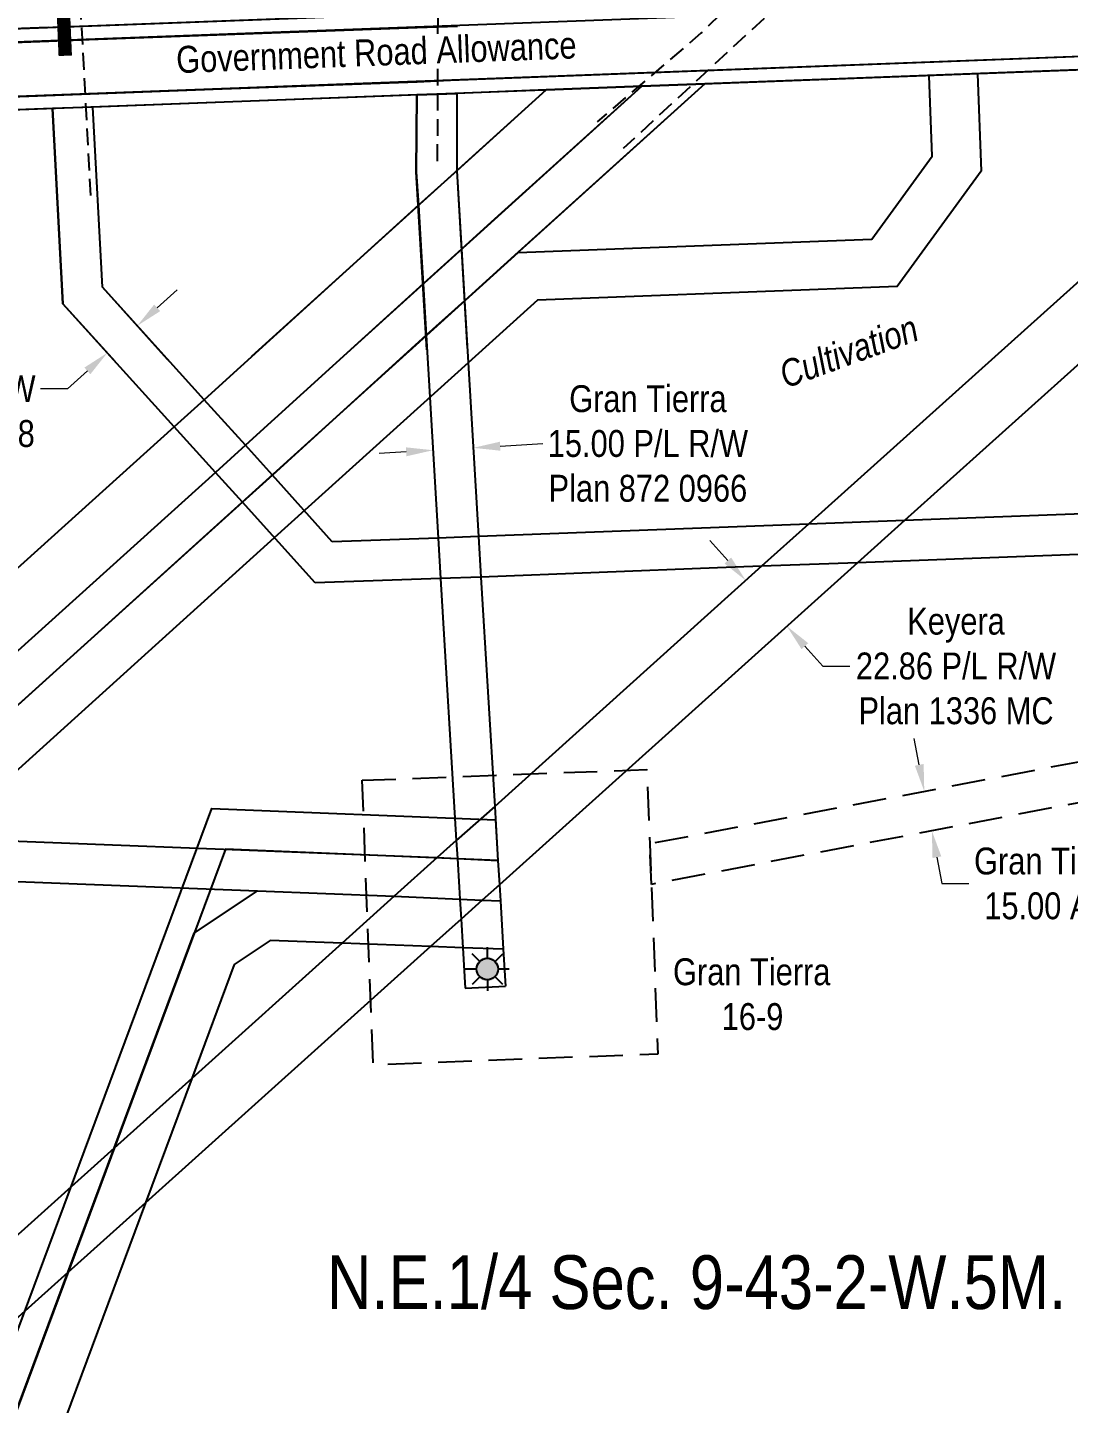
# Model space of a CAD drawing. Extents: x 665644 to 689199, y 5825051 to 5844826.
# Drawn here: x 687393 to 687780, y 5841783 to 5842295 of the extents above; entities that cross this region are included whole.
import ezdxf
from ezdxf.enums import TextEntityAlignment as Align

# ---------------------------------------------------------------- set-up
doc = ezdxf.new("R2010")
doc.units = 0
doc.header["$LTSCALE"] = 5
doc.header["$PDSIZE"] = 0.5
doc.linetypes.add('foc-ACCESSROAD', pattern=[3.75, 2.5, -1.25])
doc.linetypes.add('UG_PIPE', pattern=[1.875, 1.25, -0.625])
doc.layers.get('Defpoints').update_dxf_attribs({"color": 9})
for name, color, linetype in [('AS-PIPE-UG', 44, 'UG_PIPE'), ('AS-POWER', 104, 'foc-POWER'), ('AS-ROADS', 254, 'Continuous'), ('AS-TELEPHONE', 224, 'foc-TEL'), ('C-SYMBOL', 7, 'Continuous'), ('F-AR', 190, 'foc-ACCESSROAD'), ('F-RW', 190, 'Continuous'), ('F-WS', 190, 'foc-ACCESSROAD'), ('F-WS-S', 190, 'Continuous'), ('L-ROAD-T', 7, 'Continuous'), ('L-SEC', 7, 'Continuous'), ('L-TITLEDB', 4, 'Continuous')]:
    doc.layers.add(name, color=color, linetype=linetype)
for name, color, linetype, lineweight in [('F-RW-T', 190, 'Continuous', 9), ('F-WS-T', 190, 'Continuous', 9), ('T-TEXT', 48, 'Continuous', 18)]:
    doc.layers.add(name, color=color, linetype=linetype, lineweight=lineweight)
doc.styles.add('175L', font='ARIALN.TTF', dxfattribs={"height": 20})
doc.styles.add('80CG', font='ARIALN.TTF', dxfattribs={"height": 10})
doc.styles.add('80L', font='ARIALN.TTF', dxfattribs={"height": 10})
doc.styles.add('80LS', font='ARIALNI.TTF', dxfattribs={"height": 10})
doc.styles.add('foc-LtypeFont', font='ARIALN.TTF', dxfattribs={"height": 7.35})
doc.linetypes.add('foc-POWER', pattern='A,6,-1,["P",foc-LtypeFont,S=0.2,R=0,X=-0.625,Y=-0.75],-1.24,4', length=12.24)
doc.linetypes.add('foc-TEL', pattern='A,2,-1,["T",foc-LtypeFont,S=0.2,R=0,X=-0.425,Y=-0.75],-1.24,8', length=12.24)
doc.linetypes.add('foc-TEL-NOLINE', pattern='A,0,-2,["T",foc-LtypeFont,S=0.2,R=0,X=-0.425,Y=-0.75],-10.24', length=12.24)
doc.dimstyles.new('Compass 5 000', dxfattribs={"dimscale": 5, "dimtxt": 9, "dimasz": 2, "dimexe": 0.2, "dimexo": 0.0625, "dimgap": 0.5, "dimtad": 0, "dimtih": 1, "dimtoh": 1, "dimzin": 0, "dimdsep": 46, "dimtxsty": '80CG', "dimcen": 0.1, "dimse1": 1, "dimse2": 1, "dimclrd": 256, "dimclrt": 256, "dimaunit": 1, "dimadec": 4, "dimazin": 0, "dimtfac": 0.06, "dimtofl": 0, "dimtmove": 0, "dimatfit": 1, "dimfxl": 0.2, "dimtolj": 1, "dimtzin": 0, "dimlwd": -1, "dimarcsym": 0})

# ---------------------------------------------------------------- blocks, each defined once
blk = doc.blocks.new('*D1355')
at = {"layer": 'Defpoints', "color": 0, "transparency": 16777216}
for p in [(687675.17, 5842071.87), (687610.75, 5842044.66), (687626.04, 5842027.66)]:
    blk.add_point(p, dxfattribs=at)
at = {"layer": 'F-RW-T', "transparency": 16777216}
for p, q in [((687653.2, 5842096.3), (687646.51, 5842103.73)), ((687681.86, 5842064.43), (687688.55, 5842057)), ((687688.55, 5842057), (687698.55, 5842057))]:
    blk.add_line(p, q, dxfattribs=at)
for points in [[(687654.44, 5842097.41), (687651.96, 5842095.18), (687659.89, 5842088.86)], [(687683.1, 5842065.55), (687680.62, 5842063.32), (687675.17, 5842071.87)]]:
    blk.add_solid(points, dxfattribs=at)
at = {"layer": 'F-RW-T', "transparency": 16777216, "insert": (687738.09, 5842057), "char_height": 10, "attachment_point": 5, "style": '80CG'}
blk.add_mtext('\\A1;Keyera\\P22.86 P/L R/W\\PPlan 1336 MC', dxfattribs=at)
blk = doc.blocks.new('*D1359')
at = {"layer": 'Defpoints', "color": 0, "transparency": 16777216}
for p in [(687431.11, 5842186.3), (687419.98, 5842176.24), (687422.38, 5842173.59)]:
    blk.add_point(p, dxfattribs=at)
at = {"layer": 'F-RW-T', "transparency": 16777216}
for p, q in [((687440.93, 5842190.36), (687448.35, 5842197.06)), ((687414.96, 5842166.88), (687407.55, 5842160.18)), ((687407.55, 5842160.18), (687397.55, 5842160.18))]:
    blk.add_line(p, q, dxfattribs=at)
for points in [[(687439.81, 5842191.59), (687442.05, 5842189.12), (687433.51, 5842183.65)], [(687413.85, 5842168.12), (687416.08, 5842165.65), (687422.38, 5842173.59)]]:
    blk.add_solid(points, dxfattribs=at)
at = {"layer": 'F-RW-T', "transparency": 16777216, "insert": (687358.46, 5842160.18), "char_height": 10, "attachment_point": 5, "style": '80CG'}
blk.add_mtext('\\A1;CNRL\\P15.00 P/L R/W\\PPlan 902 0088', dxfattribs=at)
blk = doc.blocks.new('*D1367')
at = {"layer": 'Defpoints', "color": 0, "transparency": 16777216}
for p in [(687558.51, 5842138.25), (687543.86, 5842131.85), (687558.83, 5842132.74)]:
    blk.add_point(p, dxfattribs=at)
at = {"layer": 'F-RW-T', "transparency": 16777216}
for p, q in [((687568.49, 5842138.85), (687584.39, 5842139.8)), ((687533.55, 5842136.76), (687523.56, 5842136.17))]:
    blk.add_line(p, q, dxfattribs=at)
for points in [[(687568.39, 5842140.51), (687568.59, 5842137.18), (687558.51, 5842138.25)], [(687533.45, 5842138.43), (687533.65, 5842135.1), (687543.53, 5842137.36)]]:
    blk.add_solid(points, dxfattribs=at)
at = {"layer": 'F-RW-T', "transparency": 16777216, "insert": (687623.47, 5842139.8), "char_height": 10, "attachment_point": 5, "style": '80CG'}
blk.add_mtext('\\A1;Gran Tierra\\P15.00 P/L R/W\\PPlan 872 0966', dxfattribs=at)
blk = doc.blocks.new('*D1371')
at = {"layer": 'Defpoints', "color": 0, "transparency": 16777216}
for p in [(687722.88, 5842009.79), (687725.7, 5841995.06), (687729.1, 5841995.71)]:
    blk.add_point(p, dxfattribs=at)
at = {"layer": 'F-RW-T', "transparency": 16777216}
for p, q in [((687724.4, 5842020.27), (687722.53, 5842030.09)), ((687730.98, 5841985.89), (687732.85, 5841976.07)), ((687732.85, 5841976.07), (687742.85, 5841976.07))]:
    blk.add_line(p, q, dxfattribs=at)
for points in [[(687726.04, 5842020.58), (687722.77, 5842019.95), (687726.28, 5842010.44)], [(687732.61, 5841986.2), (687729.34, 5841985.58), (687729.1, 5841995.71)]]:
    blk.add_solid(points, dxfattribs=at)
at = {"layer": 'F-RW-T', "transparency": 16777216, "insert": (687774.07, 5841976.07), "char_height": 10, "attachment_point": 5, "style": '80CG'}
blk.add_mtext('\\A1;Gran Tierra\\P15.00 A/R', dxfattribs=at)
blk = doc.blocks.new('GAS')
h = blk.add_hatch(color=255)
h.dxf.hatch_style = 1
edge = h.paths.add_edge_path()
edge.add_arc((0, 0), 0.9, 0, 360)
for p, q in [((-0.57, 0.57), (-1.14, 1.14)), ((0, 0.81), (0, 1.62)), ((0.57, 0.57), (1.14, 1.14)), ((-0.81, 0), (-1.62, 0)), ((1.62, 0), (0.81, 0)), ((-0.57, -0.57), (-1.14, -1.14)), ((0, -0.81), (0, -1.62)), ((1.14, -1.14), (0.57, -0.57))]:
    blk.add_line(p, q)
blk.add_circle((0, 0), 0.8)
blk = doc.blocks.new('*D1386')
at = {"layer": 'Defpoints', "color": 0, "transparency": 16777216}
for p in [(687680.84, 5842326.95), (687605.16, 5842289.3), (687620.5, 5842272.35)]:
    blk.add_point(p, dxfattribs=at)
at = {"layer": 'F-RW', "transparency": 16777216}
for p, q in [((687604.07, 5842411.77), (687594.07, 5842411.77)), ((687658.78, 5842351.32), (687604.07, 5842411.77)), ((687687.55, 5842319.54), (687694.26, 5842312.12))]:
    blk.add_line(p, q, dxfattribs=at)
for points in [[(687660.02, 5842352.43), (687657.55, 5842350.2), (687665.49, 5842343.9)], [(687688.78, 5842320.66), (687686.31, 5842318.42), (687680.84, 5842326.95)]]:
    blk.add_solid(points, dxfattribs=at)
at = {"layer": 'F-RW', "transparency": 16777216, "insert": (687554.53, 5842411.77), "char_height": 10, "attachment_point": 5, "style": '80CG'}
blk.add_mtext('\\A1;Nova\\P22.86 P/L R/W\\PPlan 1821 MC', dxfattribs=at)

msp = doc.modelspace()

# ---------------------------------------------------------------- linework, layer by layer
at = {"layer": 'AS-PIPE-UG', "flags": 128}
for points in [[(687416.26, 5842232.151), (687410.412, 5842339.929)], [(687676.984, 5842325.923), (687643.146, 5842292.525), (687604.608, 5842259.616)], [(687694.226, 5842323.529), (687614.269, 5842249.633)]]:
    msp.add_lwpolyline(points, dxfattribs=at)
at = {"layer": 'AS-ROADS', "const_width": 5, "flags": 128}
msp.add_lwpolyline([(687406.735, 5842284.159), (687397.263, 5842504.019)], dxfattribs=at)
at = {"layer": 'C-SYMBOL', "color": 3, "flags": 128}
for points in [[(687728.067, 5842276.863), (687728.071, 5842276.753)], [(687728.067, 5842276.863), (687728.071, 5842276.753)], [(687746.054, 5842277.541), (687746.058, 5842277.431)], [(687746.054, 5842277.541), (687746.058, 5842277.431)]]:
    msp.add_lwpolyline(points, dxfattribs=at)
at = {"layer": 'F-AR', "flags": 128}
msp.add_lwpolyline([(687885.713, 5842008.225), (687794.62, 5842008.235), (687624.75, 5841975.764), (687624.17, 5841990.925), (687793.2, 5842023.235), (687885.14, 5842023.225)], close=True, dxfattribs=at)
at = {"layer": 'F-RW', "flags": 128}
for points in [[(687875.223, 5842282.41), (687683.183, 5842109.836)], [(687764.77, 5842183.153), (687875.223, 5842282.41), (687876.361, 5842252.684), (687800.478, 5842184.494)], [(686998.312, 5841669.384), (687340.294, 5841978.236), (687361.681, 5842017.77), (687575.241, 5842210.952), (687611.136, 5842212.311), (687706.742, 5842215.931), (687729.201, 5842246.78), (687728.071, 5842276.753)], [(687476.159, 5842172.316), (687585.609, 5842271.46), (687621.256, 5842272.835), (687511.609, 5842173.647)], [(687511.609, 5842173.647), (687621.256, 5842272.835), (687644.624, 5842273.715), (687534.813, 5842174.519)], [(687621.256, 5842272.835), (687565.146, 5842222.176)], [(687644.624, 5842273.715), (687575.209, 5842211.044)], [(687746.058, 5842277.431), (687747.423, 5842241.227), (687716.153, 5842198.274), (687611.817, 5842194.324), (687582.398, 5842193.21)], [(687541.295, 5842174.762), (687537.327, 5842240.965), (687537.576, 5842269.62), (687552.349, 5842270.178), (687552.333, 5842241.393), (687556.293, 5842175.325)], [(687537.576, 5842269.62), (687537.327, 5842240.965)], [(687585.609, 5842271.46), (687552.333, 5842241.393)], [(687552.349, 5842270.178), (687552.333, 5842241.393)], [(687444.823, 5842171.14), (687420.549, 5842197.987), (687416.955, 5842265.063), (687401.949, 5842264.496), (687405.842, 5842191.881), (687425.26, 5842170.405)], [(687405.842, 5842191.881), (687401.949, 5842264.496)], [(687405.842, 5842191.881), (687401.949, 5842264.496)], [(687420.549, 5842197.987), (687416.955, 5842265.063)], [(687420.549, 5842197.987), (687416.955, 5842265.063)], [(687876.361, 5842252.684), (687718.883, 5842111.171)], [(687537.327, 5842240.965), (687538.082, 5842228.555)], [(687552.333, 5842241.393), (687538.082, 5842228.555)], [(687552.333, 5842241.393), (687554.091, 5842212.197)], [(687538.082, 5842228.555), (687458.368, 5842156.159)], [(687538.082, 5842228.555), (687539.113, 5842211.296)], [(687565.146, 5842222.176), (687554.091, 5842212.197)], [(687554.091, 5842212.197), (687539.828, 5842199.317)], [(687554.091, 5842212.197), (687555.237, 5842193.011)], [(687539.113, 5842211.296), (687539.828, 5842199.317)], [(687575.209, 5842211.044), (687555.237, 5842193.011)], [(687458.368, 5842156.159), (687420.549, 5842197.987)], [(687445.013, 5842170.93), (687420.549, 5842197.987)], [(687539.828, 5842199.317), (687473.72, 5842139.181)], [(687539.828, 5842199.317), (687540.974, 5842180.132)], [(687447.231, 5842146.105), (687405.842, 5842191.881)], [(687425.446, 5842170.2), (687405.842, 5842191.881)], [(687555.237, 5842193.011), (687540.974, 5842180.132)], [(687555.237, 5842193.011), (687560.476, 5842105.246)], [(687582.398, 5842193.21), (687556.633, 5842169.922)], [(687582.398, 5842193.21), (687556.633, 5842169.922)], [(687540.974, 5842180.132), (687483.795, 5842128.039)], [(687540.974, 5842180.132), (687545.479, 5842104.686)], [(687556.633, 5842169.922), (687484.473, 5842104.698)], [(687458.368, 5842156.159), (687447.231, 5842146.105)], [(687473.72, 5842139.181), (687458.368, 5842156.159)], [(687447.231, 5842146.105), (687092.469, 5841825.826)], [(687462.583, 5842129.126), (687447.231, 5842146.105)], [(687473.72, 5842139.181), (687462.583, 5842129.126)], [(687483.795, 5842128.039), (687473.72, 5842139.181)], [(687462.583, 5842129.126), (687093.615, 5841796.059)], [(687472.656, 5842117.984), (687462.583, 5842129.126)], [(687483.795, 5842128.039), (687472.656, 5842117.984)], [(687506.071, 5842103.211), (687483.795, 5842128.039)], [(687472.656, 5842117.984), (687335.332, 5841993.99)], [(687499.635, 5842087.955), (687472.656, 5842117.984)], [(687881.542, 5842117.244), (687718.883, 5842111.171)], [(687683.183, 5842109.836), (687560.476, 5842105.246)], [(687683.183, 5842109.836), (687665.749, 5842094.168)], [(687718.883, 5842111.171), (687683.183, 5842109.836)], [(687718.883, 5842111.171), (687701.449, 5842095.504)], [(687484.473, 5842104.698), (687376.257, 5842006.884)], [(687545.479, 5842104.686), (687506.071, 5842103.211)], [(687560.476, 5842105.246), (687545.479, 5842104.686)], [(687545.479, 5842104.686), (687546.366, 5842089.599)], [(687560.476, 5842105.246), (687561.359, 5842090.111)], [(687882.116, 5842102.25), (687701.449, 5842095.504)], [(687649.399, 5842093.534), (687561.359, 5842090.111)], [(687665.749, 5842094.168), (687566.474, 5842004.809)], [(687701.449, 5842095.504), (687568.219, 5841975.653)], [(687665.749, 5842094.168), (687649.399, 5842093.534)], [(687701.449, 5842095.504), (687665.749, 5842094.168)], [(687546.366, 5842089.599), (687499.635, 5842087.955)], [(687561.359, 5842090.111), (687546.366, 5842089.599)], [(687546.366, 5842089.599), (687552.2, 5841992.119)], [(687561.359, 5842090.111), (687566.474, 5842004.809)], [(687345.113, 5841472.409), (687298.337, 5841566.117), (687461.311, 5842004.06), (687566.776, 5841999.766), (687567.678, 5841984.717), (687466.319, 5841988.844), (687309.223, 5841566.698), (687354.06, 5841476.875)], [(687566.474, 5842004.809), (687552.2, 5841992.119)], [(687566.474, 5842004.809), (687567.678, 5841984.717)], [(687335.332, 5841993.99), (687545.111, 5841985.748)], [(687552.2, 5841992.119), (687545.111, 5841985.748)], [(687552.2, 5841992.119), (687552.598, 5841985.448)], [(687545.111, 5841985.748), (687529.116, 5841971.371)], [(687545.111, 5841985.748), (687552.598, 5841985.448)], [(687552.598, 5841985.448), (687553.241, 5841974.782)], [(687552.598, 5841985.448), (687567.678, 5841984.717)], [(687567.678, 5841984.717), (687568.219, 5841975.653)], [(687340.861, 5841978.748), (687478.25, 5841973.321)], [(687454.708, 5841957.643), (687478.25, 5841973.321)], [(687478.25, 5841973.321), (687529.116, 5841971.371)], [(687529.116, 5841971.371), (687509.755, 5841953.885)], [(687529.116, 5841971.371), (687553.51, 5841970.293)], [(687553.241, 5841974.782), (687553.51, 5841970.293)], [(687568.219, 5841975.653), (687561.836, 5841969.915)], [(687568.219, 5841975.653), (687568.58, 5841969.685)], [(687553.51, 5841970.293), (687553.956, 5841962.833)], [(687553.51, 5841970.293), (687561.836, 5841969.915)], [(687561.836, 5841969.915), (687553.956, 5841962.833)], [(687561.836, 5841969.915), (687568.58, 5841969.685)], [(687568.58, 5841969.685), (687569.677, 5841951.612)], [(687553.956, 5841962.833), (687542.621, 5841952.638)], [(687553.956, 5841962.833), (687554.595, 5841952.184)], [(687424.904, 5841877.554), (687454.708, 5841957.643)], [(687542.621, 5841952.638), (687436.54, 5841857.231)], [(687509.755, 5841953.885), (687453.763, 5841903.516)], [(687483.016, 5841954.9), (687469.538, 5841945.908)], [(687509.755, 5841953.885), (687483.016, 5841954.9)], [(687542.621, 5841952.638), (687509.755, 5841953.885)], [(687554.595, 5841952.184), (687542.621, 5841952.638)], [(687569.677, 5841951.612), (687554.595, 5841952.184)], [(687554.595, 5841952.184), (687555.482, 5841937.126)], [(687569.677, 5841951.612), (687570.486, 5841937.905)], [(687469.538, 5841945.908), (687453.763, 5841903.516)], [(687555.482, 5841937.126), (687570.486, 5841937.905)], [(687453.763, 5841903.516), (687424.904, 5841877.554)], [(687453.763, 5841903.516), (687436.54, 5841857.231)], [(687424.904, 5841877.554), (687101.668, 5841586.779)], [(687407.683, 5841831.278), (687424.904, 5841877.554)], [(687436.54, 5841857.231), (687315.452, 5841531.83)], [(687436.54, 5841857.231), (687407.683, 5841831.278)], [(687407.683, 5841831.278), (687179.812, 5841626.336)], [(687295.858, 5841530.783), (687407.683, 5841831.278)]]:
    msp.add_lwpolyline(points, dxfattribs=at)
at = {"layer": 'F-WS', "flags": 128}
msp.add_lwpolyline([(687517.19, 5842014.503), (687623.113, 5842018.555), (687624.17, 5841990.925), (687627.165, 5841912.632), (687521.243, 5841908.58)], close=True, dxfattribs=at)
at = {"layer": 'L-SEC', "flags": 128}
for points in [[(687879.278, 5842307.651), (687477.187, 5842292.553), (687075.096, 5842277.456)], [(687075.868, 5842257.356), (687477.961, 5842272.454), (687880.055, 5842287.551)]]:
    msp.add_lwpolyline(points, dxfattribs=at)
at = {"layer": 'L-TITLEDB', "flags": 128}
for points in [[(687400.331, 5842294.694), (687074.932, 5842282.467)], [(687075.115, 5842277.446), (687400.604, 5842289.621)], [(687400.604, 5842289.621), (687415.609, 5842290.186)], [(687650.441, 5842278.966), (687880.053, 5842287.58)], [(687627.077, 5842278.091), (687650.441, 5842278.966)], [(687875.223, 5842282.41), (687704.574, 5842275.977)], [(687621.256, 5842272.835), (687585.609, 5842271.46)], [(687644.624, 5842273.715), (687621.256, 5842272.835)], [(687704.574, 5842275.977), (687644.624, 5842273.715)], [(687075.867, 5842257.357), (687401.68, 5842269.522)], [(687401.68, 5842269.522), (687416.686, 5842270.081)], [(687537.576, 5842269.62), (687416.955, 5842265.063)], [(687552.349, 5842270.178), (687537.576, 5842269.62)], [(687585.609, 5842271.46), (687552.349, 5842270.178)], [(687401.949, 5842264.496), (687076.063, 5842252.329)], [(687416.955, 5842265.063), (687401.949, 5842264.496)]]:
    msp.add_lwpolyline(points, dxfattribs=at)

# ---------------------------------------------------------------- block references
at = {"layer": 'F-WS-S', "xscale": 5, "yscale": 5, "zscale": 5}
msp.add_blockref('GAS', (687563.746, 5841944.268), dxfattribs=at)

# ---------------------------------------------------------------- texts
at = {"layer": 'C-SYMBOL', "color": 3, "style": '175L'}
msp.add_text('N.E.1/4 Sec. 9-43-2-W.5M.', height=20, dxfattribs=at).set_placement((687641.585, 5841811.732), align=Align.BOTTOM_CENTER)
at = {"layer": 'F-WS-T', "insert": (687631.583, 5841948.253), "char_height": 10, "attachment_point": 1, "style": '175L'}
msp.add_mtext_dynamic_manual_height_columns('\\pi1.2273;Gran Tierra\\P\\pi19.351;16-9', width=59.88289, gutter_width=100, heights=[0], dxfattribs=at)
at = {"layer": 'T-TEXT', "style": '80LS'}
msp.add_text('Cultivation', height=10, rotation=20, dxfattribs=at).set_placement((687698.158, 5842174.145), align=Align.MIDDLE_CENTER)

# ---------------------------------------------------------------- dimensions: what is measured, and where the dimension line sits
at = {"layer": 'F-RW-T', "color": 3}
dim = msp.add_aligned_dim(p1=(687431.114, 5842186.302), p2=(687419.985, 5842176.239), distance=3.574, text='CNRL\\P15.00 P/L R/W\\PPlan 902 0088', dimstyle='Compass 5 000', dxfattribs=at)
dim.commit()
dim.dimension.update_dxf_attribs({"geometry": '*D1359', "text_midpoint": (687358.46, 5842160.175)})
for base, p1, p2, angle, text, picture, middle in [((687558.506, 5842138.252), (687543.857, 5842131.847), (687558.835, 5842132.741), 3.41613, 'Gran Tierra\\P15.00 P/L R/W\\PPlan 872 0966', '*D1367', (687623.473, 5842139.797)), ((687675.174, 5842071.868), (687610.748, 5842044.66), (687626.037, 5842027.665), 311.9739, 'Keyera\\P22.86 P/L R/W\\PPlan 1336 MC', '*D1355', (687738.09, 5842056.999))]:
    dim = msp.add_linear_dim(base=base, p1=p1, p2=p2, angle=angle, text=text, dimstyle='Compass 5 000', dxfattribs=at)
    dim.commit()
    dim.dimension.update_dxf_attribs({"geometry": picture, "text_midpoint": middle, "dimtype": 161})
at = {"layer": 'F-RW-T'}
dim = msp.add_aligned_dim(p1=(687722.881, 5842009.794), p2=(687725.697, 5841995.061), distance=3.463, text='Gran Tierra\\P15.00 A/R', dimstyle='Compass 5 000', dxfattribs=at)
dim.commit()
dim.dimension.update_dxf_attribs({"geometry": '*D1371', "text_midpoint": (687774.068, 5841976.066)})

# ---------------------------------------------------------------- next in the draw order: texts
at = {"layer": 'L-ROAD-T', "insert": (687522.26, 5842290.448), "char_height": 10, "width": 149.28549, "attachment_point": 2, "rotation": 2.12701, "style": '80L', "bg_fill": 3, "box_fill_scale": 1.1, "bg_fill_color": 256, "bg_fill_transparency": 0}
msp.add_mtext('Government Road Allowance', dxfattribs=at)

# ---------------------------------------------------------------- next in the draw order: linework, layer by layer
at = {"layer": 'AS-PIPE-UG', "flags": 128}
msp.add_lwpolyline([(687545.242, 5842244.981), (687545.456, 5842321.668)], dxfattribs=at)
at = {"layer": 'AS-POWER', "flags": 128}
msp.add_lwpolyline([(686957.311, 5842277.939), (687074.932, 5842282.467), (687904.321, 5842313.631)], dxfattribs=at)
at = {"layer": 'AS-TELEPHONE', "linetype": 'foc-TEL-NOLINE', "flags": 128}
msp.add_lwpolyline([(686958.291, 5842252.628), (687880.054, 5842287.552)], dxfattribs=at)
at = {"layer": 'F-RW', "flags": 128}
for points in [[(687534.698, 5842174.278), (687575.241, 5842210.952), (687611.136, 5842212.311), (687706.742, 5842215.931), (687729.201, 5842246.78), (687728.071, 5842276.753)], [(687746.058, 5842277.431), (687747.423, 5842241.227), (687716.153, 5842198.274), (687611.817, 5842194.324), (687582.398, 5842193.21)]]:
    msp.add_lwpolyline(points, dxfattribs=at)
at = {"layer": 'L-TITLEDB', "flags": 128}
for points in [[(686957.311, 5842277.939), (687074.932, 5842282.467), (687537.619, 5842299.852), (687874.067, 5842312.494)], [(687415.609, 5842290.186), (687537.618, 5842294.655)], [(687537.618, 5842294.655), (687552.632, 5842295.2)], [(687076.063, 5842252.329), (687875.223, 5842282.41)], [(687591.469, 5842276.755), (687627.077, 5842278.091)], [(687416.686, 5842270.081), (687537.618, 5842274.515)], [(687537.618, 5842274.515), (687552.351, 5842275.214)], [(687552.351, 5842275.214), (687591.469, 5842276.755)]]:
    msp.add_lwpolyline(points, dxfattribs=at)

# ---------------------------------------------------------------- next in the draw order: dimensions: what is measured, and where the dimension line sits
at = {"layer": 'F-RW'}
dim = msp.add_linear_dim(base=(687680.835, 5842326.951), p1=(687605.159, 5842289.297), p2=(687620.501, 5842272.346), angle=312.14607, text='Nova\\P22.86 P/L R/W\\PPlan 1821 MC', dimstyle='Compass 5 000', dxfattribs=at)
dim.commit()
dim.dimension.update_dxf_attribs({"geometry": '*D1386', "text_midpoint": (687554.535, 5842411.767), "dimtype": 161})

# ---------------------------------------------------------------- next in the draw order: texts
at = {"layer": 'L-ROAD-T', "insert": (687522.26, 5842290.448), "char_height": 10, "width": 149.28549, "attachment_point": 2, "rotation": 2.12701, "style": '80L', "bg_fill": 3, "box_fill_scale": 1.1, "bg_fill_color": 256, "bg_fill_transparency": 0}
msp.add_mtext('Government Road Allowance', dxfattribs=at)

doc.saveas('drawing.dxf')
